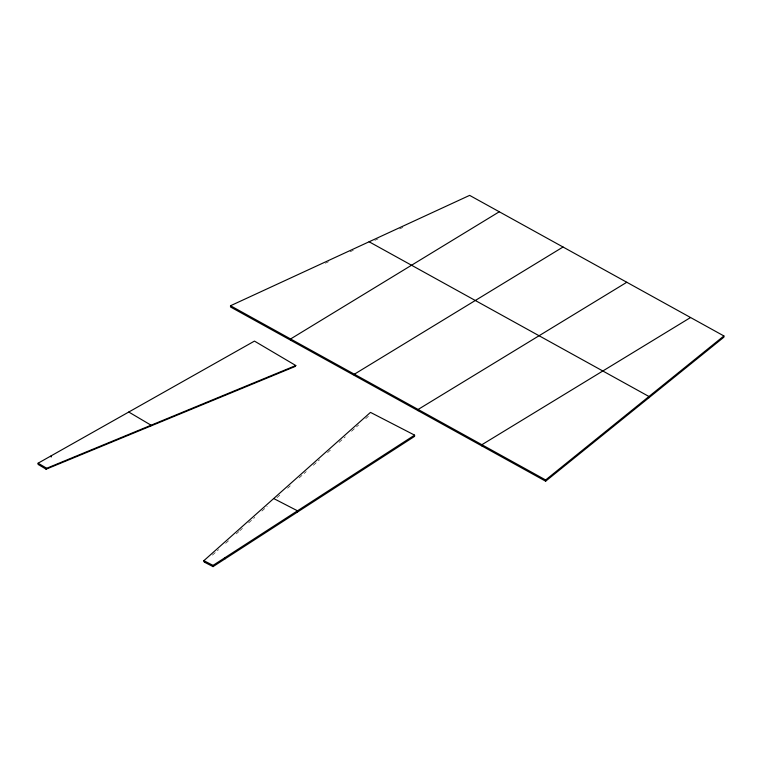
<?xml version="1.0" encoding="UTF-8"?>
<svg xmlns="http://www.w3.org/2000/svg" width="762" height="762" viewBox="0 0 762 762"><rect width="100%" height="100%" fill="white"/><g stroke="black" fill="none" stroke-linecap="round" stroke-linejoin="round"><path stroke-width="0.57" stroke-dasharray="3.81 2.86" d="M212.388 555.136L218.58 549.631M225.647 543.335L229.181 540.182M236.258 533.895L238.906 531.533M239.792 530.743L242.44 528.38M248.631 522.875L254.822 517.369M261.89 511.073L267.195 506.359M276.93 497.691L280.483 494.528M287.588 488.204L290.255 485.832M299.133 477.936L306.238 471.611M313.344 465.287L319.554 459.753M327.546 452.638L331.984 448.694M339.09 442.37L345.31 436.836M351.52 431.302L358.626 424.977M365.731 418.662L368.398 416.29M325.298 263.223L328.527 261.737M350.072 251.793L353.301 250.298M374.847 240.354L378.076 238.868M399.612 228.924L402.85 227.428"/><path stroke-width="1.14" d="M38.1 463.191L38.1 464.42L46.149 469.182L295.256 366.436L295.799 365.522L254.46 341.1L38.1 463.191L46.692 468.259L295.799 365.522M51.187 457.038L51.187 455.809M230.515 305.743L230.515 306.981L545.64 481.193L723.9 337.175L723.9 335.947L469.63 195.377L230.515 305.743L545.649 479.965L545.64 481.193M290.589 340.195L290.598 338.957L499.281 211.769M354.359 375.447L354.359 374.209L563.042 247.012M418.119 410.699L418.119 409.461L626.802 282.264M481.879 445.941L481.879 444.713L690.562 317.516M648.948 397.726L648.957 396.497L369.103 241.773M46.244 469.135L46.692 468.259L46.149 469.182M150.533 426.12L151.076 425.206L128.768 412.032M545.649 479.965L723.9 335.947M213.036 566.623L213.036 565.394L414.585 435.131L370.484 412.385L203.873 560.67L204.454 562.194L213.036 566.623L414.585 436.369L414.585 435.131M273.691 498.529L297.494 510.807L297.494 512.045M213.036 565.394L203.892 560.67L204.454 562.194M225.228 557.517L225.228 558.746"/></g></svg>
